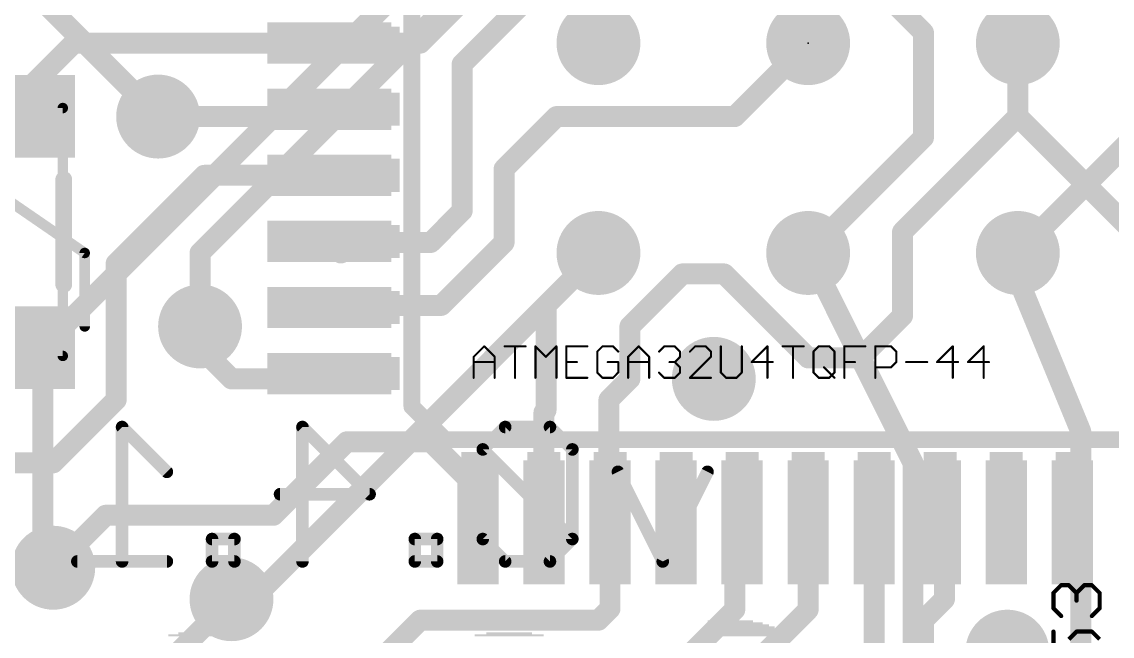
# Model space of a CAD drawing. Extents: x -15 to 92, y -11 to 29.
# Drawn here: x 10.79 to 24, y 7.43 to 14.86 of the extents above; entities that cross this region are included whole.
import ezdxf

# ---------------------------------------------------------------- set-up
doc = ezdxf.new("R2010")
doc.units = 0
for name, color, linetype in [('1', 22, 'CONTINUOUS'), ('16', 175, 'CONTINUOUS'), ('18', 82, 'CONTINUOUS'), ('21', 253, 'CONTINUOUS'), ('22', 253, 'CONTINUOUS'), ('23', 7, 'CONTINUOUS'), ('27', 253, 'CONTINUOUS'), ('51', 253, 'CONTINUOUS')]:
    doc.layers.add(name, color=color, linetype=linetype)

# ---------------------------------------------------------------- blocks, each defined once
blk = doc.blocks.new('RECT')
blk.add_solid([(-0.5, -0.5), (0.5, -0.5), (-0.5, 0.5), (0.5, 0.5)])
blk = doc.blocks.new('ROUNDV')
at = {"const_width": 0.5}
blk.add_lwpolyline([(0, -0.25, 1), (0, 0.25, 1), (0, -0.25)], format="xyb", dxfattribs=at)

msp = doc.modelspace()

# ---------------------------------------------------------------- linework, layer by layer
at = {"layer": '1', "const_width": 0.254}
for points in [[(22.86, 17.653), (22.86, 14.605)], [(16.129, 14.351), (17.399, 15.621)], [(20.828, 15.621), (21.717, 14.732)], [(15.621, 14.605), (16.256, 15.24)], [(21.717, 14.732), (21.717, 13.462)], [(11.427, 14.605), (10.541, 13.719)], [(14.52, 14.605), (11.427, 14.605)], [(15.621, 14.605), (14.52, 14.605)], [(19.431, 13.716), (20.32, 14.605)], [(22.86, 14.605), (22.86, 13.716)], [(16.129, 12.573), (16.129, 14.351)], [(14.52, 13.805), (14.609, 13.716)], [(14.609, 13.716), (12.446, 13.716)], [(17.272, 13.716), (16.637, 13.081)], [(17.272, 13.716), (19.431, 13.716)], [(22.86, 13.716), (21.463, 12.319)], [(22.86, 13.716), (24.638, 11.938)], [(21.717, 13.462), (20.32, 12.065)], [(16.637, 13.081), (16.637, 12.192)], [(13.005, 13.005), (11.938, 11.938)], [(14.52, 13.005), (13.005, 13.005)], [(15.748, 12.192), (16.129, 12.573)], [(21.463, 12.319), (21.463, 11.303)], [(14.52, 12.205), (14.66, 12.065)], [(14.66, 12.065), (14.787, 12.192)], [(14.787, 12.192), (15.748, 12.192)], [(16.637, 12.192), (15.875, 11.43)], [(17.145, 11.43), (17.78, 12.065)], [(11.938, 11.938), (11.938, 10.287)], [(18.796, 11.811), (18.161, 11.176)], [(19.304, 11.811), (18.796, 11.811)], [(20.32, 10.795), (19.304, 11.811)], [(14.52, 11.405), (14.545, 11.43)], [(14.545, 11.43), (15.875, 11.43)], [(17.145, 10.16), (17.145, 11.43)], [(21.463, 11.303), (20.955, 10.795)], [(13.081, 11.049), (12.954, 11.176)], [(18.161, 11.176), (18.161, 10.541)], [(13.081, 10.795), (13.081, 11.049)], [(13.335, 10.541), (13.081, 10.795)], [(20.955, 10.795), (20.32, 10.795)], [(14.52, 10.605), (14.456, 10.541)], [(14.456, 10.541), (13.335, 10.541)], [(18.161, 10.541), (17.907, 10.287)], [(11.938, 10.287), (11.176, 9.525)], [(17.907, 10.287), (17.907, 8.818)], [(17.145, 10.16), (17.12, 10.135)], [(17.12, 10.135), (17.12, 8.805)], [(14.732, 9.779), (13.843, 8.89)], [(15.748, 9.779), (14.732, 9.779)], [(16.32, 9.207), (15.748, 9.779)], [(11.176, 9.525), (10.16, 9.525)], [(16.32, 8.805), (16.32, 9.207)], [(11.811, 8.89), (11.176, 8.255)], [(13.843, 8.89), (11.811, 8.89)], [(17.907, 8.818), (17.92, 8.805)], [(17.92, 8.805), (17.92, 7.76)], [(19.52, 8.805), (19.431, 8.716)], [(20.32, 8.805), (20.32, 7.747)], [(21.12, 7.277), (21.12, 8.805)], [(21.92, 8.805), (21.971, 8.754)], [(21.971, 8.754), (21.971, 7.874)], [(19.431, 8.716), (19.431, 7.747)], [(12.7, 7.239), (13.335, 7.874)], [(21.971, 7.874), (21.717, 7.62)], [(17.92, 7.76), (17.78, 7.62)], [(19.431, 7.747), (18.796, 7.112)], [(20.32, 7.747), (19.812, 7.239)], [(15.621, 7.62), (15.113, 7.112)], [(17.78, 7.62), (15.621, 7.62)], [(21.717, 7.62), (21.717, 6.731)]]:
    msp.add_lwpolyline(points, dxfattribs=at)
at = {"layer": '1', "const_width": 0.127}
for points in [[(21.7805, 14.732, 1), (21.6535, 14.732)], [(21.6721, 14.6871, 1), (21.7619, 14.7769)], [(11.427, 14.6685, 1), (11.427, 14.5415)], [(11.4719, 14.5601, 1), (11.3821, 14.6499)], [(14.52, 14.6685, 1), (14.52, 14.5415)], [(14.52, 14.5415, 1), (14.52, 14.6685)], [(15.5761, 14.6499, 1), (15.6659, 14.5601)], [(15.621, 14.5415, 1), (15.621, 14.6685)], [(20.3649, 14.5601, 1), (20.2751, 14.6499)], [(22.9235, 14.605, 1), (22.7965, 14.605)], [(22.7965, 14.605, 1), (22.9235, 14.605)], [(16.1925, 14.351, 1), (16.0655, 14.351)], [(16.0841, 14.3959, 1), (16.1739, 14.3061)], [(14.5649, 13.8499, 1), (14.4751, 13.7601)], [(12.446, 13.7795, 1), (12.446, 13.6525)], [(14.5641, 13.6711, 1), (14.6539, 13.7609)], [(14.609, 13.6525, 1), (14.609, 13.7795)], [(17.272, 13.7795, 1), (17.272, 13.6525)], [(17.3169, 13.6711, 1), (17.2271, 13.7609)], [(19.3861, 13.7609, 1), (19.4759, 13.6711)], [(19.431, 13.6525, 1), (19.431, 13.7795)], [(22.9049, 13.7609, 1), (22.8151, 13.6711)], [(22.7965, 13.716, 1), (22.9235, 13.716)], [(22.9049, 13.6711, 1), (22.8151, 13.7609)], [(21.6535, 13.462, 1), (21.7805, 13.462)], [(21.7619, 13.4171, 1), (21.6721, 13.5069)], [(16.7005, 13.081, 1), (16.5735, 13.081)], [(13.005, 13.0685, 1), (13.005, 12.9415)], [(13.0499, 12.9601, 1), (12.9601, 13.0499)], [(14.52, 12.9415, 1), (14.52, 13.0685)], [(16.5921, 13.1259, 1), (16.6819, 13.0361)], [(16.1739, 12.5281, 1), (16.0841, 12.6179)], [(16.0655, 12.573, 1), (16.1925, 12.573)], [(21.5265, 12.319, 1), (21.3995, 12.319)], [(21.4181, 12.3639, 1), (21.5079, 12.2741)], [(14.5649, 12.2499, 1), (14.4751, 12.1601)], [(14.787, 12.2555, 1), (14.787, 12.1285)], [(14.8319, 12.1471, 1), (14.7421, 12.2369)], [(15.7031, 12.2369, 1), (15.7929, 12.1471)], [(15.748, 12.1285, 1), (15.748, 12.2555)], [(16.6819, 12.1471, 1), (16.5921, 12.2369)], [(14.6151, 12.1099, 1), (14.7049, 12.0201)], [(14.6151, 12.0201, 1), (14.7049, 12.1099)], [(16.5735, 12.192, 1), (16.7005, 12.192)], [(17.8249, 12.0201, 1), (17.7351, 12.1099)], [(20.2751, 12.1099, 1), (20.3649, 12.0201)], [(12.0015, 11.938, 1), (11.8745, 11.938)], [(11.8931, 11.9829, 1), (11.9829, 11.8931)], [(18.796, 11.8745, 1), (18.796, 11.7475)], [(18.8409, 11.7661, 1), (18.7511, 11.8559)], [(19.3489, 11.8559, 1), (19.2591, 11.7661)], [(19.304, 11.7475, 1), (19.304, 11.8745)], [(14.4751, 11.4499, 1), (14.5649, 11.3601)], [(14.545, 11.4935, 1), (14.545, 11.3665)], [(14.5899, 11.3851, 1), (14.5001, 11.4749)], [(15.8301, 11.4749, 1), (15.9199, 11.3851)], [(15.875, 11.3665, 1), (15.875, 11.4935)], [(17.2085, 11.43, 1), (17.0815, 11.43)], [(17.1001, 11.4749, 1), (17.1899, 11.3851)], [(21.3995, 11.303, 1), (21.5265, 11.303)], [(21.5079, 11.2581, 1), (21.4181, 11.3479)], [(12.9989, 11.2209, 1), (12.9091, 11.1311)], [(18.2245, 11.176, 1), (18.0975, 11.176)], [(18.1161, 11.2209, 1), (18.2059, 11.1311)], [(13.1445, 11.049, 1), (13.0175, 11.049)], [(13.0361, 11.0041, 1), (13.1259, 11.0939)], [(13.1259, 10.8399, 1), (13.0361, 10.7501)], [(13.0175, 10.795, 1), (13.1445, 10.795)], [(20.32, 10.8585, 1), (20.32, 10.7315)], [(20.2751, 10.7501, 1), (20.3649, 10.8399)], [(20.9101, 10.8399, 1), (20.9999, 10.7501)], [(20.955, 10.7315, 1), (20.955, 10.8585)], [(14.5649, 10.5601, 1), (14.4751, 10.6499)], [(13.335, 10.6045, 1), (13.335, 10.4775)], [(13.2901, 10.4961, 1), (13.3799, 10.5859)], [(14.4111, 10.5859, 1), (14.5009, 10.4961)], [(14.456, 10.4775, 1), (14.456, 10.6045)], [(18.0975, 10.541, 1), (18.2245, 10.541)], [(18.2059, 10.4961, 1), (18.1161, 10.5859)], [(11.8745, 10.287, 1), (12.0015, 10.287)], [(11.9829, 10.2421, 1), (11.8931, 10.3319)], [(17.9705, 10.287, 1), (17.8435, 10.287)], [(17.8621, 10.3319, 1), (17.9519, 10.2421)], [(17.1835, 10.135, 1), (17.0565, 10.135)], [(17.0751, 10.1799, 1), (17.1649, 10.0901)], [(17.0815, 10.16, 1), (17.2085, 10.16)], [(17.1899, 10.1151, 1), (17.1001, 10.2049)], [(14.732, 9.8425, 1), (14.732, 9.7155)], [(14.7769, 9.7341, 1), (14.6871, 9.8239)], [(15.7929, 9.8239, 1), (15.7031, 9.7341)], [(15.748, 9.7155, 1), (15.748, 9.8425)], [(11.176, 9.4615, 1), (11.176, 9.5885)], [(11.1311, 9.5699, 1), (11.2209, 9.4801)], [(16.3835, 9.207, 1), (16.2565, 9.207)], [(16.2751, 9.1621, 1), (16.3649, 9.2519)], [(11.811, 8.9535, 1), (11.811, 8.8265)], [(11.8559, 8.8451, 1), (11.7661, 8.9349)], [(13.7981, 8.9349, 1), (13.8879, 8.8451)], [(13.843, 8.8265, 1), (13.843, 8.9535)], [(16.2565, 8.805, 1), (16.3835, 8.805)], [(17.0565, 8.805, 1), (17.1835, 8.805)], [(17.9519, 8.8629, 1), (17.8621, 8.7731)], [(17.8435, 8.818, 1), (17.9705, 8.818)], [(17.9835, 8.805, 1), (17.8565, 8.805)], [(17.8751, 8.7601, 1), (17.9649, 8.8499)], [(19.5649, 8.7601, 1), (19.4751, 8.8499)], [(20.3835, 8.805, 1), (20.2565, 8.805)], [(21.1835, 8.805, 1), (21.0565, 8.805)], [(21.9649, 8.8499, 1), (21.8751, 8.7601)], [(22.0345, 8.754, 1), (21.9075, 8.754)], [(21.9261, 8.7091, 1), (22.0159, 8.7989)], [(19.4945, 8.716, 1), (19.3675, 8.716)], [(19.3861, 8.7609, 1), (19.4759, 8.6711)], [(11.1311, 8.2999, 1), (11.2209, 8.2101)], [(13.3799, 7.8291, 1), (13.2901, 7.9189)], [(21.9075, 7.874, 1), (22.0345, 7.874)], [(22.0159, 7.8291, 1), (21.9261, 7.9189)], [(17.8565, 7.76, 1), (17.9835, 7.76)], [(17.9649, 7.7151, 1), (17.8751, 7.8049)], [(19.3675, 7.747, 1), (19.4945, 7.747)], [(19.4759, 7.7021, 1), (19.3861, 7.7919)], [(20.2565, 7.747, 1), (20.3835, 7.747)], [(20.3649, 7.7021, 1), (20.2751, 7.7919)], [(15.621, 7.6835, 1), (15.621, 7.5565)], [(15.6659, 7.5751, 1), (15.5761, 7.6649)], [(17.7351, 7.6649, 1), (17.8249, 7.5751)], [(17.78, 7.5565, 1), (17.78, 7.6835)], [(21.7805, 7.62, 1), (21.6535, 7.62)], [(21.6721, 7.6649, 1), (21.7619, 7.5751)]]:
    msp.add_lwpolyline(points, format="xyb", dxfattribs=at)
at = {"layer": '16', "const_width": 0.254}
for points in [[(16.891, 16.764), (11.049, 10.922)], [(12.954, 12.065), (17.145, 16.256)], [(10.795, 15.367), (12.446, 13.716)], [(12.319, 13.716), (12.446, 13.716)], [(24.384, 13.589), (22.86, 12.065)], [(12.954, 11.176), (12.954, 12.065)], [(13.589, 7.874), (17.78, 12.065)], [(20.32, 12.065), (21.59, 9.525)], [(22.733, 12.065), (22.86, 12.065)], [(22.733, 12.065), (23.622, 9.906)], [(11.049, 10.922), (11.049, 8.382)], [(23.622, 9.906), (23.622, 4.064)], [(21.59, 9.525), (21.59, 3.175)], [(11.049, 8.382), (11.176, 8.255)], [(13.335, 7.874), (13.589, 7.874)]]:
    msp.add_lwpolyline(points, dxfattribs=at)
at = {"layer": '16', "const_width": 0.127}
for points in [[(12.319, 13.7795, 1), (12.319, 13.6525)], [(12.4011, 13.6711, 1), (12.4909, 13.7609)], [(12.446, 13.6525, 1), (12.446, 13.7795)], [(13.0175, 12.065, 1), (12.8905, 12.065)], [(12.9091, 12.1099, 1), (12.9989, 12.0201)], [(17.8249, 12.0201, 1), (17.7351, 12.1099)], [(20.3768, 12.0934, 1), (20.2632, 12.0366)], [(22.733, 12.1285, 1), (22.733, 12.0015)], [(22.7917, 12.0892, 1), (22.6743, 12.0408)], [(22.8151, 12.1099, 1), (22.9049, 12.0201)], [(22.86, 12.0015, 1), (22.86, 12.1285)], [(12.8905, 11.176, 1), (13.0175, 11.176)], [(11.1125, 10.922, 1), (10.9855, 10.922)], [(11.0041, 10.9669, 1), (11.0939, 10.8771)], [(23.6855, 9.906, 1), (23.5585, 9.906)], [(23.5633, 9.8818, 1), (23.6807, 9.9302)], [(21.6535, 9.525, 1), (21.5265, 9.525)], [(21.5332, 9.4966, 1), (21.6468, 9.5534)], [(11.0939, 8.4269, 1), (11.0041, 8.3371)], [(10.9855, 8.382, 1), (11.1125, 8.382)], [(11.1311, 8.2101, 1), (11.2209, 8.2999)], [(13.335, 7.9375, 1), (13.335, 7.8105)], [(13.5441, 7.9189, 1), (13.6339, 7.8291)], [(13.589, 7.8105, 1), (13.589, 7.9375)]]:
    msp.add_lwpolyline(points, format="xyb", dxfattribs=at)
at = {"layer": '21', "const_width": 0.2032}
for points in [[(15.52, 10.205), (15.52, 19.005)], [(11.303, 12.954), (11.303, 11.684)], [(15.92, 9.805), (15.52, 10.205)], [(24.72, 9.805), (15.92, 9.805)]]:
    msp.add_lwpolyline(points, dxfattribs=at)
at = {"layer": '21', "const_width": 0.1016}
for points in [[(11.3538, 12.954, 1), (11.2522, 12.954)], [(11.2522, 11.684, 1), (11.3538, 11.684)], [(15.5559, 10.2409, 1), (15.4841, 10.1691)], [(15.4692, 10.205, 1), (15.5708, 10.205)], [(15.92, 9.8558, 1), (15.92, 9.7542)], [(15.8841, 9.7691, 1), (15.9559, 9.8409)]]:
    msp.add_lwpolyline(points, format="xyb", dxfattribs=at)
at = {"layer": '22', "const_width": 0.1524}
for points in [[(12.5522, 9.4159), (12.0098, 9.9582)], [(12.0098, 9.9582), (12.0098, 8.3312)], [(14.1944, 8.3312), (14.1944, 9.9582)], [(14.1944, 9.9582), (15.0079, 9.1447)], [(16.6502, 9.9582), (16.379, 9.687)], [(17.1925, 9.9582), (16.6502, 9.9582)], [(17.4636, 9.687), (17.1925, 9.9582)], [(16.379, 9.687), (16.379, 8.6024)], [(17.4636, 8.6024), (16.379, 9.687)], [(17.4636, 8.6024), (17.4636, 9.687)], [(18.5585, 8.3312), (18.0161, 9.4159)], [(19.1008, 9.4159), (18.5585, 8.3312)], [(15.0079, 9.1447), (13.9233, 9.1447)], [(13.3708, 8.6024), (13.0996, 8.6024)], [(13.0996, 8.6024), (13.0996, 8.3312)], [(13.3708, 8.3312), (13.3708, 8.6024)], [(15.8265, 8.6024), (15.5553, 8.6024)], [(15.5553, 8.6024), (15.5553, 8.3312)], [(15.8265, 8.3312), (15.8265, 8.6024)], [(16.379, 8.6024), (16.6502, 8.3312)], [(17.1925, 8.3312), (17.4636, 8.6024)], [(12.5522, 8.3312), (11.4675, 8.3312)], [(13.0996, 8.3312), (13.3708, 8.3312)], [(15.5553, 8.3312), (15.8265, 8.3312)], [(16.6502, 8.3312), (17.1925, 8.3312)]]:
    msp.add_lwpolyline(points, dxfattribs=at)
at = {"layer": '22', "const_width": 0.0762}
for points in [[(12.0368, 9.9851, 1), (11.9829, 9.9312)], [(12.0479, 9.9582, 1), (11.9717, 9.9582)], [(14.2325, 9.9582, 1), (14.1563, 9.9582)], [(14.2214, 9.9851, 1), (14.1675, 9.9312)], [(16.6502, 9.9963, 1), (16.6502, 9.9201)], [(16.6771, 9.9312, 1), (16.6232, 9.9851)], [(17.2194, 9.9851, 1), (17.1655, 9.9312)], [(17.1925, 9.9201, 1), (17.1925, 9.9963)], [(16.4059, 9.714, 1), (16.352, 9.6601)], [(16.352, 9.714, 1), (16.4059, 9.6601)], [(16.4171, 9.687, 1), (16.3409, 9.687)], [(17.5017, 9.687, 1), (17.4255, 9.687)], [(17.4367, 9.6601, 1), (17.4906, 9.714)], [(12.5252, 9.3889, 1), (12.5791, 9.4428)], [(18.0502, 9.4329, 1), (17.9821, 9.3988)], [(19.1349, 9.3988, 1), (19.0667, 9.4329)], [(13.9233, 9.1828, 1), (13.9233, 9.1066)], [(14.981, 9.1178, 1), (15.0349, 9.1716)], [(15.0079, 9.1066, 1), (15.0079, 9.1828)], [(13.0996, 8.6405, 1), (13.0996, 8.5643)], [(13.1377, 8.6024, 1), (13.0615, 8.6024)], [(13.4089, 8.6024, 1), (13.3327, 8.6024)], [(13.3708, 8.5643, 1), (13.3708, 8.6405)], [(15.5553, 8.6405, 1), (15.5553, 8.5643)], [(15.5934, 8.6024, 1), (15.5172, 8.6024)], [(15.8646, 8.6024, 1), (15.7884, 8.6024)], [(15.8265, 8.5643, 1), (15.8265, 8.6405)], [(16.4059, 8.6293, 1), (16.352, 8.5754)], [(16.3409, 8.6024, 1), (16.4171, 8.6024)], [(17.4255, 8.6024, 1), (17.5017, 8.6024)], [(17.4906, 8.5754, 1), (17.4367, 8.6293)], [(17.4367, 8.5754, 1), (17.4906, 8.6293)], [(11.4675, 8.3693, 1), (11.4675, 8.2931)], [(11.9717, 8.3312, 1), (12.0479, 8.3312)], [(12.5522, 8.2931, 1), (12.5522, 8.3693)], [(13.0996, 8.3693, 1), (13.0996, 8.2931)], [(13.0615, 8.3312, 1), (13.1377, 8.3312)], [(13.3327, 8.3312, 1), (13.4089, 8.3312)], [(13.3708, 8.2931, 1), (13.3708, 8.3693)], [(14.1563, 8.3312, 1), (14.2325, 8.3312)], [(15.5553, 8.3693, 1), (15.5553, 8.2931)], [(15.5172, 8.3312, 1), (15.5934, 8.3312)], [(15.7884, 8.3312, 1), (15.8646, 8.3312)], [(15.8265, 8.2931, 1), (15.8265, 8.3693)], [(16.6502, 8.3693, 1), (16.6502, 8.2931)], [(16.6232, 8.3043, 1), (16.6771, 8.3581)], [(17.1655, 8.3581, 1), (17.2194, 8.3043)], [(17.1925, 8.2931, 1), (17.1925, 8.3693)], [(18.5244, 8.3482, 1), (18.5925, 8.3142)], [(18.5244, 8.3142, 1), (18.5925, 8.3482)]]:
    msp.add_lwpolyline(points, format="xyb", dxfattribs=at)
at = {"layer": '23'}
msp.add_point((20.32, 14.605), dxfattribs=at)
at = {"layer": '27'}
for points, const_width in [([(16.2687, 10.8079), (16.3958, 10.935)], 0.0254), ([(16.3958, 10.935), (16.5229, 10.8079)], 0.0254), ([(16.6429, 10.935), (16.8971, 10.935)], 0.0254), ([(16.77, 10.5537), (16.77, 10.935)], 0.0254), ([(17.0171, 10.5537), (17.0171, 10.935)], 0.0254), ([(17.0171, 10.935), (17.1442, 10.8079)], 0.0254), ([(17.1442, 10.8079), (17.2713, 10.935)], 0.0254), ([(17.2713, 10.935), (17.2713, 10.5537)], 0.0254), ([(17.6455, 10.935), (17.3913, 10.935)], 0.0254), ([(17.3913, 10.935), (17.3913, 10.5537)], 0.0254), ([(17.8291, 10.935), (17.7655, 10.8715)], 0.0254), ([(17.7655, 10.8715), (17.7655, 10.6173)], 0.0254), ([(17.9562, 10.935), (17.8291, 10.935)], 0.0254), ([(18.0197, 10.8715), (17.9562, 10.935)], 0.0254), ([(18.1397, 10.8079), (18.2668, 10.935)], 0.0254), ([(18.2668, 10.935), (18.3939, 10.8079)], 0.0254), ([(18.5139, 10.8715), (18.5775, 10.935)], 0.0254), ([(18.5775, 10.935), (18.7046, 10.935)], 0.0254), ([(18.7046, 10.935), (18.7682, 10.8715)], 0.0254), ([(18.7682, 10.8715), (18.7682, 10.8079)], 0.0254), ([(18.9517, 10.935), (18.8881, 10.8715)], 0.0254), ([(19.0788, 10.935), (18.9517, 10.935)], 0.0254), ([(19.1424, 10.8715), (19.0788, 10.935)], 0.0254), ([(19.1424, 10.8079), (19.1424, 10.8715)], 0.0254), ([(19.2624, 10.935), (19.2624, 10.6173)], 0.0254), ([(19.5166, 10.6173), (19.5166, 10.935)], 0.0254), ([(19.8272, 10.935), (19.6366, 10.7444)], 0.0254), ([(19.8272, 10.5537), (19.8272, 10.935)], 0.0254), ([(20.0108, 10.935), (20.265, 10.935)], 0.0254), ([(20.1379, 10.5537), (20.1379, 10.935)], 0.0254), ([(20.385, 10.8715), (20.4485, 10.935)], 0.0254), ([(20.385, 10.6173), (20.385, 10.8715)], 0.0254), ([(20.4485, 10.935), (20.5756, 10.935)], 0.0254), ([(20.5756, 10.935), (20.6392, 10.8715)], 0.0254), ([(20.6392, 10.8715), (20.6392, 10.6173)], 0.0254), ([(20.7592, 10.5537), (20.7592, 10.935)], 0.0254), ([(20.7592, 10.935), (21.0134, 10.935)], 0.0254), ([(21.1334, 10.5537), (21.1334, 10.935)], 0.0254), ([(21.1334, 10.935), (21.324, 10.935)], 0.0254), ([(21.324, 10.935), (21.3876, 10.8715)], 0.0254), ([(21.3876, 10.8715), (21.3876, 10.7444)], 0.0254), ([(22.0725, 10.935), (21.8818, 10.7444)], 0.0254), ([(22.0725, 10.5537), (22.0725, 10.935)], 0.0254), ([(22.4467, 10.935), (22.256, 10.7444)], 0.0254), ([(22.4467, 10.5537), (22.4467, 10.935)], 0.0254), ([(16.2687, 10.5537), (16.2687, 10.8079)], 0.0254), ([(16.2687, 10.7444), (16.5229, 10.7444)], 0.0254), ([(16.5229, 10.8079), (16.5229, 10.5537)], 0.0254), ([(17.3913, 10.7444), (17.5184, 10.7444)], 0.0254), ([(18.0197, 10.7444), (17.8926, 10.7444)], 0.0254), ([(18.0197, 10.6173), (18.0197, 10.7444)], 0.0254), ([(18.1397, 10.5537), (18.1397, 10.8079)], 0.0254), ([(18.1397, 10.7444), (18.3939, 10.7444)], 0.0254), ([(18.3939, 10.8079), (18.3939, 10.5537)], 0.0254), ([(18.7046, 10.7444), (18.641, 10.7444)], 0.0254), ([(18.7682, 10.8079), (18.7046, 10.7444)], 0.0254), ([(18.7046, 10.7444), (18.7682, 10.6808)], 0.0254), ([(18.8881, 10.5537), (19.1424, 10.8079)], 0.0254), ([(19.6366, 10.7444), (19.8908, 10.7444)], 0.0254), ([(20.7592, 10.7444), (20.8863, 10.7444)], 0.0254), ([(21.3876, 10.7444), (21.324, 10.6808)], 0.0254), ([(21.5076, 10.7444), (21.7618, 10.7444)], 0.0254), ([(21.8818, 10.7444), (22.136, 10.7444)], 0.0254), ([(22.256, 10.7444), (22.5102, 10.7444)], 0.0254), ([(17.3913, 10.5537), (17.6455, 10.5537)], 0.0254), ([(17.7655, 10.6173), (17.8291, 10.5537)], 0.0254), ([(17.8291, 10.5537), (17.9562, 10.5537)], 0.0254), ([(17.9562, 10.5537), (18.0197, 10.6173)], 0.0254), ([(18.5775, 10.5537), (18.5139, 10.6173)], 0.0254), ([(18.7046, 10.5537), (18.5775, 10.5537)], 0.0254), ([(18.7682, 10.6173), (18.7046, 10.5537)], 0.0254), ([(18.7682, 10.6808), (18.7682, 10.6173)], 0.0254), ([(19.1424, 10.5537), (18.8881, 10.5537)], 0.0254), ([(19.2624, 10.6173), (19.3259, 10.5537)], 0.0254), ([(19.3259, 10.5537), (19.453, 10.5537)], 0.0254), ([(19.453, 10.5537), (19.5166, 10.6173)], 0.0254), ([(20.4485, 10.5537), (20.385, 10.6173)], 0.0254), ([(20.5756, 10.5537), (20.4485, 10.5537)], 0.0254), ([(20.5121, 10.6808), (20.6392, 10.5537)], 0.0254), ([(20.6392, 10.6173), (20.5756, 10.5537)], 0.0254), ([(21.324, 10.6808), (21.1334, 10.6808)], 0.0254), ([(23.2913, 7.9501), (23.3845, 8.0433)], 0.0508), ([(23.3845, 8.0433), (23.4778, 8.0433)], 0.0508), ([(23.4778, 8.0433), (23.571, 7.9501)], 0.0508), ([(23.571, 7.9501), (23.6642, 8.0433)], 0.0508), ([(23.6642, 8.0433), (23.7574, 8.0433)], 0.0508), ([(23.7574, 8.0433), (23.8506, 7.9501)], 0.0508), ([(23.2913, 7.7637), (23.2913, 7.9501)], 0.0508), ([(23.571, 7.9501), (23.571, 7.8569)], 0.0508), ([(23.8506, 7.9501), (23.8506, 7.7637)], 0.0508), ([(23.3845, 7.6705), (23.2913, 7.7637)], 0.0508), ([(23.8506, 7.7637), (23.7574, 7.6705)], 0.0508), ([(23.2913, 7.482), (23.2913, 7.1092)], 0.0508), ([(23.4778, 7.3888), (23.571, 7.482)], 0.0508), ([(23.571, 7.482), (23.7574, 7.482)], 0.0508), ([(23.7574, 7.482), (23.8506, 7.3888)], 0.0508)]:
    msp.add_lwpolyline(points, dxfattribs=dict(at, const_width=const_width))
for points, const_width in [([(16.4003, 10.9395, 1), (16.3913, 10.9305)], 0.0127), ([(16.4003, 10.9305, 1), (16.3913, 10.9395)], 0.0127), ([(16.6429, 10.9414, 1), (16.6429, 10.9287)], 0.0127), ([(16.7764, 10.935, 1), (16.7637, 10.935)], 0.0127), ([(16.8971, 10.9287, 1), (16.8971, 10.9414)], 0.0127), ([(17.0216, 10.9395, 1), (17.0126, 10.9305)], 0.0127), ([(17.0235, 10.935, 1), (17.0108, 10.935)], 0.0127), ([(17.2777, 10.935, 1), (17.265, 10.935)], 0.0127), ([(17.2758, 10.9305, 1), (17.2668, 10.9395)], 0.0127), ([(17.3913, 10.9414, 1), (17.3913, 10.9287)], 0.0127), ([(17.3977, 10.935, 1), (17.385, 10.935)], 0.0127), ([(17.6455, 10.9287, 1), (17.6455, 10.9414)], 0.0127), ([(17.7719, 10.8715, 1), (17.7592, 10.8715)], 0.0127), ([(17.761, 10.876, 1), (17.77, 10.867)], 0.0127), ([(17.8291, 10.9414, 1), (17.8291, 10.9287)], 0.0127), ([(17.8336, 10.9305, 1), (17.8246, 10.9395)], 0.0127), ([(17.9607, 10.9395, 1), (17.9517, 10.9305)], 0.0127), ([(17.9562, 10.9287, 1), (17.9562, 10.9414)], 0.0127), ([(18.0153, 10.867, 1), (18.0242, 10.876)], 0.0127), ([(18.2713, 10.9395, 1), (18.2623, 10.9305)], 0.0127), ([(18.2713, 10.9305, 1), (18.2623, 10.9395)], 0.0127), ([(18.5094, 10.876, 1), (18.5184, 10.867)], 0.0127), ([(18.5775, 10.9414, 1), (18.5775, 10.9287)], 0.0127), ([(18.582, 10.9305, 1), (18.573, 10.9395)], 0.0127), ([(18.7091, 10.9395, 1), (18.7001, 10.9305)], 0.0127), ([(18.7046, 10.9287, 1), (18.7046, 10.9414)], 0.0127), ([(18.7745, 10.8715, 1), (18.7618, 10.8715)], 0.0127), ([(18.7637, 10.867, 1), (18.7726, 10.876)], 0.0127), ([(18.8837, 10.876, 1), (18.8926, 10.867)], 0.0127), ([(18.9517, 10.9414, 1), (18.9517, 10.9287)], 0.0127), ([(18.9562, 10.9305, 1), (18.9472, 10.9395)], 0.0127), ([(19.0833, 10.9395, 1), (19.0743, 10.9305)], 0.0127), ([(19.0788, 10.9287, 1), (19.0788, 10.9414)], 0.0127), ([(19.1487, 10.8715, 1), (19.136, 10.8715)], 0.0127), ([(19.1379, 10.867, 1), (19.1468, 10.876)], 0.0127), ([(19.2687, 10.935, 1), (19.256, 10.935)], 0.0127), ([(19.5229, 10.935, 1), (19.5102, 10.935)], 0.0127), ([(19.8336, 10.935, 1), (19.8209, 10.935)], 0.0127), ([(19.8317, 10.9305, 1), (19.8227, 10.9395)], 0.0127), ([(20.0108, 10.9414, 1), (20.0108, 10.9287)], 0.0127), ([(20.1442, 10.935, 1), (20.1315, 10.935)], 0.0127), ([(20.265, 10.9287, 1), (20.265, 10.9414)], 0.0127), ([(20.3913, 10.8715, 1), (20.3786, 10.8715)], 0.0127), ([(20.3805, 10.876, 1), (20.3895, 10.867)], 0.0127), ([(20.4485, 10.9414, 1), (20.4485, 10.9287)], 0.0127), ([(20.453, 10.9305, 1), (20.444, 10.9395)], 0.0127), ([(20.5801, 10.9395, 1), (20.5711, 10.9305)], 0.0127), ([(20.5756, 10.9287, 1), (20.5756, 10.9414)], 0.0127), ([(20.6455, 10.8715, 1), (20.6328, 10.8715)], 0.0127), ([(20.6347, 10.867, 1), (20.6437, 10.876)], 0.0127), ([(20.7655, 10.935, 1), (20.7528, 10.935)], 0.0127), ([(20.7592, 10.9414, 1), (20.7592, 10.9287)], 0.0127), ([(21.0134, 10.9287, 1), (21.0134, 10.9414)], 0.0127), ([(21.1397, 10.935, 1), (21.127, 10.935)], 0.0127), ([(21.1334, 10.9414, 1), (21.1334, 10.9287)], 0.0127), ([(21.3285, 10.9395, 1), (21.3196, 10.9305)], 0.0127), ([(21.324, 10.9287, 1), (21.324, 10.9414)], 0.0127), ([(21.3939, 10.8715, 1), (21.3812, 10.8715)], 0.0127), ([(21.3831, 10.867, 1), (21.3921, 10.876)], 0.0127), ([(22.0788, 10.935, 1), (22.0661, 10.935)], 0.0127), ([(22.0769, 10.9305, 1), (22.068, 10.9395)], 0.0127), ([(22.453, 10.935, 1), (22.4403, 10.935)], 0.0127), ([(22.4512, 10.9305, 1), (22.4422, 10.9395)], 0.0127), ([(16.2751, 10.8079, 1), (16.2623, 10.8079)], 0.0127), ([(16.2642, 10.8124, 1), (16.2732, 10.8034)], 0.0127), ([(16.2687, 10.7507, 1), (16.2687, 10.738)], 0.0127), ([(16.5293, 10.8079, 1), (16.5166, 10.8079)], 0.0127), ([(16.5184, 10.8034, 1), (16.5274, 10.8124)], 0.0127), ([(16.5229, 10.738, 1), (16.5229, 10.7507)], 0.0127), ([(17.1397, 10.8124, 1), (17.1487, 10.8034)], 0.0127), ([(17.1397, 10.8034, 1), (17.1487, 10.8124)], 0.0127), ([(17.3913, 10.7507, 1), (17.3913, 10.738)], 0.0127), ([(17.5184, 10.738, 1), (17.5184, 10.7507)], 0.0127), ([(17.8926, 10.7507, 1), (17.8926, 10.738)], 0.0127), ([(18.0261, 10.7444, 1), (18.0134, 10.7444)], 0.0127), ([(18.0197, 10.738, 1), (18.0197, 10.7507)], 0.0127), ([(18.1352, 10.8124, 1), (18.1442, 10.8034)], 0.0127), ([(18.1397, 10.7507, 1), (18.1397, 10.738)], 0.0127), ([(18.1461, 10.8079, 1), (18.1334, 10.8079)], 0.0127), ([(18.4003, 10.8079, 1), (18.3876, 10.8079)], 0.0127), ([(18.3895, 10.8034, 1), (18.3984, 10.8124)], 0.0127), ([(18.3939, 10.738, 1), (18.3939, 10.7507)], 0.0127), ([(18.641, 10.7507, 1), (18.641, 10.738)], 0.0127), ([(18.7091, 10.7489, 1), (18.7001, 10.7399)], 0.0127), ([(18.7001, 10.7489, 1), (18.7091, 10.7399)], 0.0127), ([(18.7046, 10.738, 1), (18.7046, 10.7507)], 0.0127), ([(18.7618, 10.8079, 1), (18.7745, 10.8079)], 0.0127), ([(18.7726, 10.8034, 1), (18.7637, 10.8124)], 0.0127), ([(19.136, 10.8079, 1), (19.1487, 10.8079)], 0.0127), ([(19.1468, 10.8034, 1), (19.1379, 10.8124)], 0.0127), ([(19.6366, 10.7507, 1), (19.6366, 10.738)], 0.0127), ([(19.6321, 10.7489, 1), (19.641, 10.7399)], 0.0127), ([(19.8908, 10.738, 1), (19.8908, 10.7507)], 0.0127), ([(20.7592, 10.7507, 1), (20.7592, 10.738)], 0.0127), ([(20.8863, 10.738, 1), (20.8863, 10.7507)], 0.0127), ([(21.3812, 10.7444, 1), (21.3939, 10.7444)], 0.0127), ([(21.3921, 10.7399, 1), (21.3831, 10.7489)], 0.0127), ([(21.5076, 10.7507, 1), (21.5076, 10.738)], 0.0127), ([(21.7618, 10.738, 1), (21.7618, 10.7507)], 0.0127), ([(21.8818, 10.7507, 1), (21.8818, 10.738)], 0.0127), ([(21.8773, 10.7489, 1), (21.8863, 10.7399)], 0.0127), ([(22.136, 10.738, 1), (22.136, 10.7507)], 0.0127), ([(22.256, 10.7507, 1), (22.256, 10.738)], 0.0127), ([(22.2515, 10.7489, 1), (22.2605, 10.7399)], 0.0127), ([(22.5102, 10.738, 1), (22.5102, 10.7507)], 0.0127), ([(17.3913, 10.5601, 1), (17.3913, 10.5474)], 0.0127), ([(17.6455, 10.5474, 1), (17.6455, 10.5601)], 0.0127), ([(17.77, 10.6217, 1), (17.761, 10.6128)], 0.0127), ([(17.7592, 10.6173, 1), (17.7719, 10.6173)], 0.0127), ([(17.8291, 10.5601, 1), (17.8291, 10.5474)], 0.0127), ([(17.9562, 10.5474, 1), (17.9562, 10.5601)], 0.0127), ([(18.0134, 10.6173, 1), (18.0261, 10.6173)], 0.0127), ([(18.0242, 10.6128, 1), (18.0153, 10.6217)], 0.0127), ([(18.5184, 10.6217, 1), (18.5094, 10.6128)], 0.0127), ([(18.5775, 10.5601, 1), (18.5775, 10.5474)], 0.0127), ([(18.7046, 10.5474, 1), (18.7046, 10.5601)], 0.0127), ([(18.7745, 10.6808, 1), (18.7618, 10.6808)], 0.0127), ([(18.7618, 10.6173, 1), (18.7745, 10.6173)], 0.0127), ([(18.7637, 10.6763, 1), (18.7726, 10.6853)], 0.0127), ([(18.7726, 10.6128, 1), (18.7637, 10.6217)], 0.0127), ([(18.8881, 10.5601, 1), (18.8881, 10.5474)], 0.0127), ([(19.1424, 10.5474, 1), (19.1424, 10.5601)], 0.0127), ([(19.256, 10.6173, 1), (19.2687, 10.6173)], 0.0127), ([(19.2668, 10.6217, 1), (19.2579, 10.6128)], 0.0127), ([(19.3259, 10.5601, 1), (19.3259, 10.5474)], 0.0127), ([(19.453, 10.5474, 1), (19.453, 10.5601)], 0.0127), ([(19.5102, 10.6173, 1), (19.5229, 10.6173)], 0.0127), ([(19.5211, 10.6128, 1), (19.5121, 10.6217)], 0.0127), ([(20.3786, 10.6173, 1), (20.3913, 10.6173)], 0.0127), ([(20.3895, 10.6217, 1), (20.3805, 10.6128)], 0.0127), ([(20.4485, 10.5601, 1), (20.4485, 10.5474)], 0.0127), ([(20.5166, 10.6853, 1), (20.5076, 10.6763)], 0.0127), ([(20.5756, 10.5474, 1), (20.5756, 10.5601)], 0.0127), ([(20.6328, 10.6173, 1), (20.6455, 10.6173)], 0.0127), ([(20.6437, 10.6128, 1), (20.6347, 10.6217)], 0.0127), ([(21.1334, 10.6872, 1), (21.1334, 10.6745)], 0.0127), ([(21.3196, 10.6853, 1), (21.3285, 10.6763)], 0.0127), ([(21.324, 10.6745, 1), (21.324, 10.6872)], 0.0127), ([(16.2623, 10.5537, 1), (16.2751, 10.5537)], 0.0127), ([(16.5166, 10.5537, 1), (16.5293, 10.5537)], 0.0127), ([(16.7637, 10.5537, 1), (16.7764, 10.5537)], 0.0127), ([(17.0108, 10.5537, 1), (17.0235, 10.5537)], 0.0127), ([(17.265, 10.5537, 1), (17.2777, 10.5537)], 0.0127), ([(17.385, 10.5537, 1), (17.3977, 10.5537)], 0.0127), ([(17.8246, 10.5492, 1), (17.8336, 10.5582)], 0.0127), ([(17.9517, 10.5582, 1), (17.9607, 10.5492)], 0.0127), ([(18.1334, 10.5537, 1), (18.1461, 10.5537)], 0.0127), ([(18.3876, 10.5537, 1), (18.4003, 10.5537)], 0.0127), ([(18.573, 10.5492, 1), (18.582, 10.5582)], 0.0127), ([(18.7001, 10.5582, 1), (18.7091, 10.5492)], 0.0127), ([(18.8837, 10.5582, 1), (18.8926, 10.5492)], 0.0127), ([(19.3214, 10.5492, 1), (19.3304, 10.5582)], 0.0127), ([(19.4485, 10.5582, 1), (19.4575, 10.5492)], 0.0127), ([(19.8209, 10.5537, 1), (19.8336, 10.5537)], 0.0127), ([(20.1315, 10.5537, 1), (20.1442, 10.5537)], 0.0127), ([(20.444, 10.5492, 1), (20.453, 10.5582)], 0.0127), ([(20.5711, 10.5582, 1), (20.5801, 10.5492)], 0.0127), ([(20.6347, 10.5492, 1), (20.6437, 10.5582)], 0.0127), ([(20.7528, 10.5537, 1), (20.7655, 10.5537)], 0.0127), ([(21.127, 10.5537, 1), (21.1397, 10.5537)], 0.0127), ([(22.0661, 10.5537, 1), (22.0788, 10.5537)], 0.0127), ([(22.4403, 10.5537, 1), (22.453, 10.5537)], 0.0127), ([(23.3845, 8.056, 1), (23.3845, 8.0306)], 0.0254), ([(23.3935, 8.0344, 1), (23.3756, 8.0523)], 0.0254), ([(23.4867, 8.0523, 1), (23.4688, 8.0344)], 0.0254), ([(23.4778, 8.0306, 1), (23.4778, 8.056)], 0.0254), ([(23.6642, 8.056, 1), (23.6642, 8.0306)], 0.0254), ([(23.6732, 8.0344, 1), (23.6552, 8.0523)], 0.0254), ([(23.7664, 8.0523, 1), (23.7484, 8.0344)], 0.0254), ([(23.7574, 8.0306, 1), (23.7574, 8.056)], 0.0254), ([(23.304, 7.9501, 1), (23.2786, 7.9501)], 0.0254), ([(23.2823, 7.9591, 1), (23.3003, 7.9412)], 0.0254), ([(23.5837, 7.9501, 1), (23.5583, 7.9501)], 0.0254), ([(23.562, 7.9591, 1), (23.5799, 7.9412)], 0.0254), ([(23.562, 7.9412, 1), (23.5799, 7.9591)], 0.0254), ([(23.8633, 7.9501, 1), (23.8379, 7.9501)], 0.0254), ([(23.8416, 7.9412, 1), (23.8596, 7.9591)], 0.0254), ([(23.5583, 7.8569, 1), (23.5837, 7.8569)], 0.0254), ([(23.3003, 7.7727, 1), (23.2823, 7.7547)], 0.0254), ([(23.2786, 7.7637, 1), (23.304, 7.7637)], 0.0254), ([(23.3756, 7.6615, 1), (23.3935, 7.6795)], 0.0254), ([(23.7484, 7.6795, 1), (23.7664, 7.6615)], 0.0254), ([(23.8379, 7.7637, 1), (23.8633, 7.7637)], 0.0254), ([(23.8596, 7.7547, 1), (23.8416, 7.7727)], 0.0254), ([(23.304, 7.482, 1), (23.2786, 7.482)], 0.0254), ([(23.571, 7.4947, 1), (23.571, 7.4693)], 0.0254), ([(23.5799, 7.4731, 1), (23.562, 7.491)], 0.0254), ([(23.7664, 7.491, 1), (23.7484, 7.4731)], 0.0254), ([(23.7574, 7.4693, 1), (23.7574, 7.4947)], 0.0254)]:
    msp.add_lwpolyline(points, format="xyb", dxfattribs=dict(at, const_width=const_width))
at = {"layer": '51', "const_width": 0.127}
for points in [[(9.791, 13.819), (11.291, 13.819)], [(11.291, 13.819), (11.291, 10.819)], [(9.525, 13.462), (11.557, 12.065)], [(11.557, 12.065), (11.557, 11.176)], [(11.291, 10.819), (9.791, 10.819)]]:
    msp.add_lwpolyline(points, dxfattribs=at)
at = {"layer": '51', "const_width": 0.0635}
for points in [[(11.3228, 13.819, 1), (11.2592, 13.819)], [(11.291, 13.7873, 1), (11.291, 13.8508)], [(11.5888, 12.065, 1), (11.5252, 12.065)], [(11.539, 12.0388, 1), (11.575, 12.0912)], [(11.5252, 11.176, 1), (11.5888, 11.176)], [(11.2592, 10.819, 1), (11.3228, 10.819)], [(11.291, 10.7873, 1), (11.291, 10.8508)]]:
    msp.add_lwpolyline(points, format="xyb", dxfattribs=at)

# ---------------------------------------------------------------- block references
at = {"layer": '1'}
for p, xscale, yscale in [((14.52, 14.605), 1.5, 0.5), ((14.52, 13.805), 1.5, 0.5), ((14.52, 13.005), 1.5, 0.5), ((14.52, 12.205), 1.5, 0.5), ((14.52, 11.405), 1.5, 0.5), ((14.52, 10.605), 1.5, 0.5), ((16.32, 8.805), 0.5, 1.5), ((17.12, 8.805), 0.5, 1.5), ((17.92, 8.805), 0.5, 1.5), ((18.72, 8.805), 0.5, 1.5), ((19.52, 8.805), 0.5, 1.5), ((20.32, 8.805), 0.5, 1.5), ((21.12, 8.805), 0.5, 1.5), ((21.92, 8.805), 0.5, 1.5), ((22.72, 8.805), 0.5, 1.5), ((23.52, 8.805), 0.5, 1.5)]:
    msp.add_blockref('RECT', p, dxfattribs=dict(at, xscale=xscale, yscale=yscale))
at = {"layer": '1', "yscale": 1.8, "rotation": 270}
for p in [(10.541, 13.719), (10.541, 10.919)]:
    msp.add_blockref('RECT', p, dxfattribs=at)
at = {"layer": '18', "xscale": 1.016, "yscale": 1.016}
for p in [(17.78, 14.605), (17.78, 14.605), (20.32, 14.605), (20.32, 14.605), (22.86, 14.605), (22.86, 14.605), (12.446, 13.716), (12.446, 13.716), (17.78, 12.065), (17.78, 12.065), (20.32, 12.065), (20.32, 12.065), (22.86, 12.065), (22.86, 12.065), (12.954, 11.176), (12.954, 11.176), (19.177, 10.541), (19.177, 10.541), (11.176, 8.255), (11.176, 8.255), (13.335, 7.874), (13.335, 7.874), (22.733, 7.239), (22.733, 7.239)]:
    msp.add_blockref('ROUNDV', p, dxfattribs=at)
at = {"layer": '22'}
for p, xscale, yscale in [((19.3764, 7.6059), 0.5486, 0.0239), ((19.4361, 7.582), 0.668, 0.0239), ((19.473, 7.5581), 0.7417, 0.0239), ((19.5085, 7.5343), 0.8128, 0.0239), ((12.9909, 7.4385), 0.8382, 0.0239), ((13.0023, 7.4624), 0.6223, 0.0239), ((16.698, 7.4385), 0.8357, 0.0239), ((16.698, 7.4624), 0.5512, 0.0239), ((19.5327, 7.5102), 0.8611, 0.0241), ((19.5555, 7.4862), 0.9068, 0.0239), ((19.5682, 7.4624), 0.9322, 0.0239), ((19.5796, 7.4385), 0.955, 0.0239)]:
    msp.add_blockref('RECT', p, dxfattribs=dict(at, xscale=xscale, yscale=yscale))
at = {"layer": '51'}
for p, xscale, yscale in [((14.795, 14.605), 1.1501, 0.3998), ((14.795, 13.8051), 1.1501, 0.4001), ((14.795, 13.005), 1.1501, 0.4001), ((14.795, 12.2051), 1.1501, 0.4), ((14.795, 11.405), 1.1501, 0.4), ((14.795, 10.605), 1.1501, 0.3998), ((16.32, 9.08), 0.3998, 1.1501), ((17.12, 9.08), 0.4, 1.1501), ((17.9201, 9.08), 0.4, 1.1501), ((18.72, 9.08), 0.4001, 1.1501), ((19.5201, 9.08), 0.4001, 1.1501), ((20.32, 9.08), 0.3998, 1.1501), ((21.1199, 9.08), 0.4001, 1.1501), ((21.92, 9.08), 0.4001, 1.1501), ((22.7199, 9.08), 0.4, 1.1501), ((23.52, 9.08), 0.4, 1.1501)]:
    msp.add_blockref('RECT', p, dxfattribs=dict(at, xscale=xscale, yscale=yscale))

doc.saveas('drawing.dxf')
